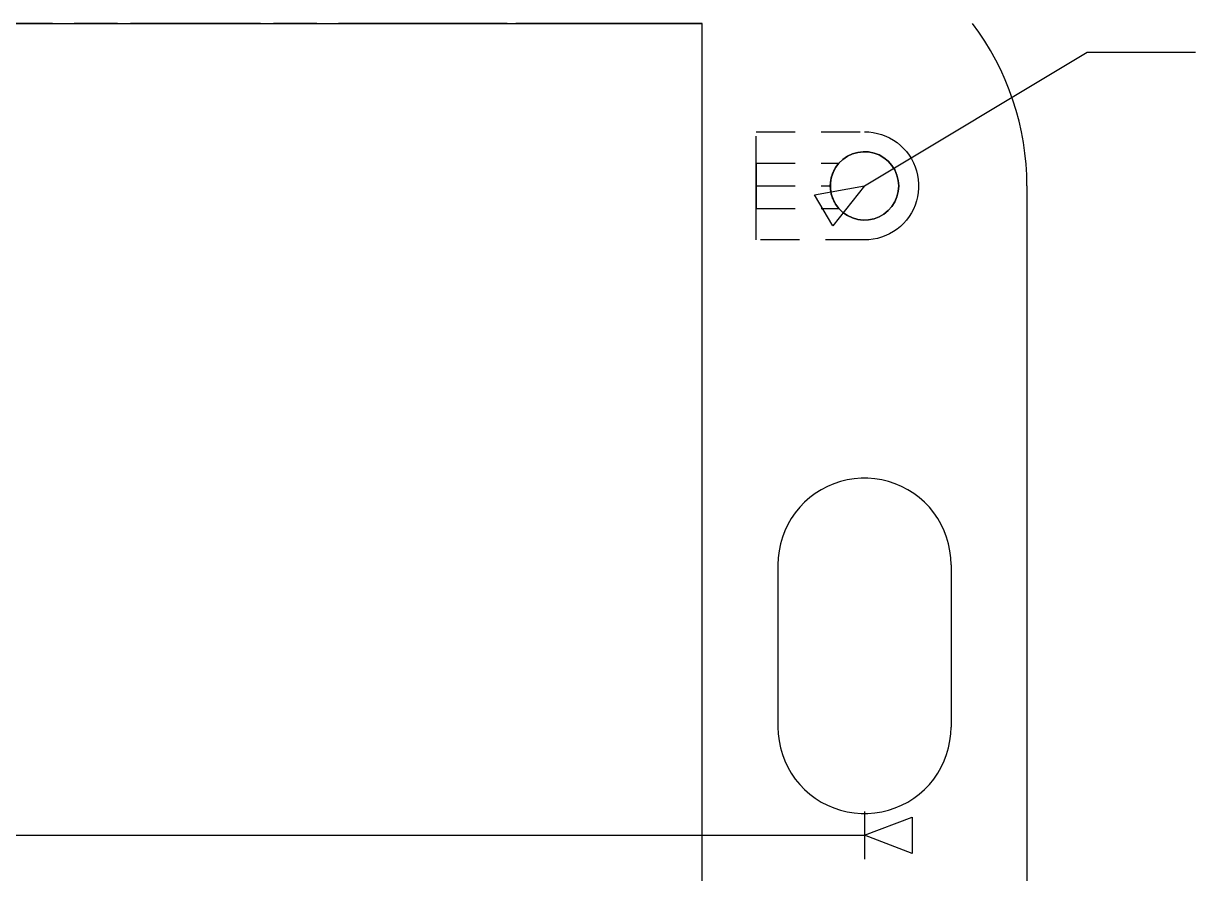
# Model space of a CAD drawing. Extents: x 8 to 586, y 8 to 412.
# Drawn here: x 168.7 to 222.8, y 337.7 to 377 of the extents above; entities that cross this region are included whole.
import ezdxf

# ---------------------------------------------------------------- set-up
doc = ezdxf.new("R2010")
doc.units = 0
doc.linetypes.add('CENTER', pattern=[10.2, 6, -1.6, 1, -1.6])
doc.linetypes.add('DASHED', pattern=[3, 1.8, -1.2])
for name, color, linetype in [('DIMS', 1, 'CONTINUOUS'), ('HIDDEN', 8, 'DASHED'), ('SEAM', 3, 'CENTER'), ('VISIBLE', 7, 'CONTINUOUS')]:
    doc.layers.add(name, color=color, linetype=linetype)

msp = doc.modelspace()

# ---------------------------------------------------------------- linework, layer by layer
at = {"layer": 'DIMS'}
for p, q in [((207.5, 369.5), (217.7899, 375.6739)), ((217.7899, 375.6739), (222.7899, 375.6739)), ((205.1834, 369.085), (207.5, 369.5)), ((207.5, 369.5), (206.0436, 367.6512)), ((206.0436, 367.6512), (205.1834, 369.085)), ((207.5, 340.6), (207.5, 338.4)), ((207.5, 339.5), (209.7, 340.336)), ((209.7, 340.336), (209.7, 338.664)), ((47.5, 339.5), (207.5, 339.5)), ((209.7, 338.664), (207.5, 339.5))]:
    msp.add_line(p, q, dxfattribs=at)
at = {"layer": 'HIDDEN'}
for p, q in [((200, 377), (55, 377)), ((200, 271), (200, 377)), ((212.7873, 376.6008), (212.493, 377.0093)), ((213.0649, 376.1808), (212.7873, 376.6008)), ((213.3253, 375.75), (213.0649, 376.1808)), ((213.5682, 375.309), (213.3253, 375.75)), ((213.7931, 374.8587), (213.5682, 375.309)), ((213.9997, 374.3996), (213.7931, 374.8587)), ((214.1877, 373.9326), (213.9997, 374.3996)), ((214.3567, 373.4583), (214.1877, 373.9326)), ((214.5065, 372.9777), (214.3567, 373.4583)), ((214.6368, 372.4914), (214.5065, 372.9777)), ((214.7474, 372.0003), (214.6368, 372.4914)), ((202.5, 372), (207.5, 372)), ((202.5, 367), (202.5, 372)), ((202.5, 372), (207.5, 372)), ((202.5, 367), (202.5, 372)), ((207.5, 372), (207.7012, 371.9919)), ((207.5, 372), (207.7012, 371.9919)), ((207.7012, 371.9919), (207.901, 371.9676)), ((207.7012, 371.9919), (207.901, 371.9676)), ((207.901, 371.9676), (208.0983, 371.9274)), ((207.901, 371.9676), (208.0983, 371.9274)), ((208.0983, 371.9274), (208.2917, 371.8713)), ((208.0983, 371.9274), (208.2917, 371.8713)), ((214.8381, 371.5051), (214.7474, 372.0003)), ((208.2917, 371.8713), (208.4799, 371.7999)), ((208.2917, 371.8713), (208.4799, 371.7999)), ((208.4799, 371.7999), (208.6618, 371.7136)), ((208.4799, 371.7999), (208.6618, 371.7136)), ((208.6618, 371.7136), (208.8362, 371.613)), ((208.6618, 371.7136), (208.8362, 371.613)), ((208.8362, 371.613), (209.0019, 371.4986)), ((208.8362, 371.613), (209.0019, 371.4986)), ((209.0019, 371.4986), (209.1578, 371.3713)), ((209.0019, 371.4986), (209.1578, 371.3713)), ((214.9089, 371.0067), (214.8381, 371.5051)), ((206.5007, 370.7239), (206.71, 370.8683)), ((206.71, 370.8683), (206.9397, 370.9773)), ((206.9397, 370.9773), (207.184, 371.0481)), ((207.184, 371.0481), (207.4364, 371.0787)), ((207.4364, 371.0787), (207.6904, 371.0685)), ((207.6904, 371.0685), (207.9396, 371.0176)), ((207.9396, 371.0176), (208.1773, 370.9275)), ((208.1773, 370.9275), (208.3975, 370.8003)), ((209.1578, 371.3713), (209.303, 371.2318)), ((209.1578, 371.3713), (209.303, 371.2318)), ((209.303, 371.2318), (209.4365, 371.0811)), ((209.303, 371.2318), (209.4365, 371.0811)), ((209.4365, 371.0811), (209.5575, 370.9202)), ((209.4365, 371.0811), (209.5575, 370.9202)), ((209.5575, 370.9202), (209.6651, 370.75)), ((209.5575, 370.9202), (209.6651, 370.75)), ((214.9595, 370.5058), (214.9089, 371.0067)), ((202.5, 370.5231), (202.5, 370.55)), ((202.5, 370.55), (202.5, 370.4962)), ((202.5, 370.55), (206.3194, 370.55)), ((202.5, 370.4962), (202.5, 370.5231)), ((202.5, 370.4692), (202.5, 370.4962)), ((202.5, 370.4962), (202.5, 370.4423)), ((202.5, 370.4423), (202.5, 370.4692)), ((202.5, 370.4154), (202.5, 370.4423)), ((202.5, 370.4423), (202.5, 370.3885)), ((202.5, 370.3885), (202.5, 370.4154)), ((202.5, 370.3615), (202.5, 370.3885)), ((202.5, 370.3885), (202.5, 370.3346)), ((202.5, 370.3346), (202.5, 370.3615)), ((202.5, 370.3077), (202.5, 370.3346)), ((202.5, 370.3346), (202.5, 370.2808)), ((202.5, 370.2808), (202.5, 370.3077)), ((206.0464, 370.1193), (206.1646, 370.3445)), ((206.1646, 370.3445), (206.3174, 370.5477)), ((206.3174, 370.5477), (206.5007, 370.7239)), ((208.3975, 370.8003), (208.5945, 370.6395)), ((208.5945, 370.6395), (208.7631, 370.4492)), ((208.7631, 370.4492), (208.899, 370.2343)), ((209.6651, 370.75), (209.7586, 370.5717)), ((209.6651, 370.75), (209.7586, 370.5717)), ((209.7586, 370.5717), (209.8375, 370.3865)), ((209.7586, 370.5717), (209.8375, 370.3865)), ((209.8375, 370.3865), (209.9013, 370.1955)), ((209.8375, 370.3865), (209.9013, 370.1955)), ((214.9899, 370.0033), (214.9595, 370.5058)), ((202.5, 370.2538), (202.5, 370.2808)), ((202.5, 370.2808), (202.5, 370.2269)), ((202.5, 370.2269), (202.5, 370.2538)), ((202.5, 370.2), (202.5, 370.2269)), ((202.5, 370.2269), (202.5, 370.1731)), ((202.5, 370.1731), (202.5, 370.2)), ((202.5, 370.1462), (202.5, 370.1731)), ((202.5, 370.1731), (202.5, 370.1192)), ((202.5, 370.1192), (202.5, 370.1462)), ((202.5, 370.0923), (202.5, 370.1192)), ((202.5, 370.1192), (202.5, 370.0654)), ((202.5, 370.0654), (202.5, 370.0923)), ((202.5, 370.0385), (202.5, 370.0654)), ((202.5, 370.0654), (202.5, 370.0115)), ((202.5, 370.0115), (202.5, 370.0385)), ((202.5, 369.9846), (202.5, 370.0115)), ((202.5, 370.0115), (202.5, 369.9577)), ((202.5, 369.9577), (202.5, 369.9846)), ((202.5, 369.9308), (202.5, 369.9577)), ((202.5, 369.9577), (202.5, 369.9038)), ((202.5, 369.9038), (202.5, 369.9308)), ((202.5, 369.8769), (202.5, 369.9038)), ((202.5, 369.9038), (202.5, 369.85)), ((202.5, 369.85), (202.5, 369.8769)), ((202.5, 369.8231), (202.5, 369.85)), ((202.5, 369.85), (202.5, 369.7962)), ((202.5, 369.7962), (202.5, 369.8231)), ((202.5, 369.7692), (202.5, 369.7962)), ((202.5, 369.7962), (202.5, 369.7423)), ((202.5, 369.7423), (202.5, 369.7692)), ((205.9251, 369.6271), (205.9659, 369.8781)), ((205.9402, 369.7519), (205.9396, 369.7482)), ((205.9408, 369.7556), (205.9402, 369.7519)), ((205.9414, 369.7593), (205.9408, 369.7556)), ((205.942, 369.763), (205.9414, 369.7593)), ((205.9427, 369.7667), (205.942, 369.763)), ((205.9433, 369.7704), (205.9427, 369.7667)), ((205.944, 369.7741), (205.9433, 369.7704)), ((205.9446, 369.7778), (205.944, 369.7741)), ((205.9453, 369.7815), (205.9446, 369.7778)), ((205.9459, 369.7852), (205.9453, 369.7815)), ((205.9466, 369.7889), (205.9459, 369.7852)), ((205.9473, 369.7925), (205.9466, 369.7889)), ((205.948, 369.7962), (205.9473, 369.7925)), ((205.9487, 369.7999), (205.948, 369.7962)), ((205.9494, 369.8036), (205.9487, 369.7999)), ((205.9502, 369.8073), (205.9494, 369.8036)), ((205.9509, 369.811), (205.9502, 369.8073)), ((205.9516, 369.8146), (205.9509, 369.811)), ((205.9524, 369.8183), (205.9516, 369.8146)), ((205.9532, 369.822), (205.9524, 369.8183)), ((205.9539, 369.8257), (205.9532, 369.822)), ((205.9547, 369.8293), (205.9539, 369.8257)), ((205.9555, 369.833), (205.9547, 369.8293)), ((205.9563, 369.8367), (205.9555, 369.833)), ((205.9571, 369.8403), (205.9563, 369.8367)), ((205.9579, 369.844), (205.9571, 369.8403)), ((205.9587, 369.8477), (205.9579, 369.844)), ((205.9596, 369.8513), (205.9587, 369.8477)), ((205.9604, 369.855), (205.9596, 369.8513)), ((205.9612, 369.8587), (205.9604, 369.855)), ((205.9621, 369.8623), (205.9612, 369.8587)), ((205.963, 369.866), (205.9621, 369.8623)), ((205.9638, 369.8696), (205.963, 369.866)), ((205.9647, 369.8733), (205.9638, 369.8696)), ((205.9656, 369.8769), (205.9647, 369.8733)), ((205.9665, 369.8805), (205.9656, 369.8769)), ((205.9659, 369.8781), (206.0464, 370.1193)), ((205.9674, 369.8842), (205.9665, 369.8805)), ((205.9683, 369.8878), (205.9674, 369.8842)), ((205.9693, 369.8915), (205.9683, 369.8878)), ((208.899, 370.2343), (208.9987, 370.0003)), ((208.9987, 370.0003), (209.0595, 369.7534)), ((209.0595, 369.7534), (209.08, 369.5)), ((209.9013, 370.1955), (209.9495, 370.0001)), ((209.9013, 370.1955), (209.9495, 370.0001)), ((209.9495, 370.0001), (209.9818, 369.8013)), ((209.9495, 370.0001), (209.9818, 369.8013)), ((209.9818, 369.8013), (209.998, 369.6007)), ((209.9818, 369.8013), (209.998, 369.6007)), ((215, 369.5), (214.9899, 370.0033)), ((202.5, 369.7154), (202.5, 369.7423)), ((202.5, 369.7423), (202.5, 369.6885)), ((202.5, 369.6885), (202.5, 369.7154)), ((202.5, 369.6615), (202.5, 369.6885)), ((202.5, 369.6885), (202.5, 369.6346)), ((202.5, 369.6346), (202.5, 369.6615)), ((202.5, 369.6077), (202.5, 369.6346)), ((202.5, 369.6346), (202.5, 369.5808)), ((202.5, 369.5808), (202.5, 369.6077)), ((202.5, 369.5538), (202.5, 369.5808)), ((202.5, 369.5808), (202.5, 369.5269)), ((202.5, 369.5269), (202.5, 369.5538)), ((202.5, 369.5), (202.5, 369.5269)), ((202.5, 369.5269), (202.5, 369.4731)), ((202.5, 369.4731), (202.5, 369.5)), ((202.5, 369.5), (205.92, 369.5)), ((202.5, 369.4731), (202.5, 369.4192)), ((202.5, 369.4462), (202.5, 369.4731)), ((202.5, 369.4192), (202.5, 369.4462)), ((202.5, 369.4192), (202.5, 369.3654)), ((202.5, 369.3923), (202.5, 369.4192)), ((202.5, 369.3654), (202.5, 369.3923)), ((202.5, 369.3654), (202.5, 369.3115)), ((202.5, 369.3385), (202.5, 369.3654)), ((202.5, 369.3115), (202.5, 369.3385)), ((202.5, 369.3115), (202.5, 369.2577)), ((202.5, 369.2846), (202.5, 369.3115)), ((202.5, 369.2577), (202.5, 369.2846)), ((202.5, 369.2577), (202.5, 369.2038)), ((202.5, 369.2308), (202.5, 369.2577)), ((202.5, 369.2038), (202.5, 369.2308)), ((205.9251, 369.3729), (205.9251, 369.6271)), ((205.9659, 369.1219), (205.9251, 369.3729)), ((209.0595, 369.2466), (208.9987, 368.9997)), ((209.08, 369.5), (209.0595, 369.2466)), ((209.998, 369.3993), (209.9818, 369.1987)), ((209.998, 369.3993), (209.9818, 369.1987)), ((209.998, 369.6007), (209.998, 369.3993)), ((209.998, 369.6007), (209.998, 369.3993)), ((215, 369.5), (215, 269.5)), ((202.5, 369.2038), (202.5, 369.15)), ((202.5, 369.1769), (202.5, 369.2038)), ((202.5, 369.15), (202.5, 369.1769)), ((202.5, 369.15), (202.5, 369.0962)), ((202.5, 369.1231), (202.5, 369.15)), ((202.5, 369.0962), (202.5, 369.1231)), ((202.5, 369.0962), (202.5, 369.0423)), ((202.5, 369.0692), (202.5, 369.0962)), ((202.5, 369.0423), (202.5, 369.0692)), ((202.5, 369.0423), (202.5, 368.9885)), ((202.5, 369.0154), (202.5, 369.0423)), ((202.5, 368.9885), (202.5, 369.0154)), ((202.5, 368.9885), (202.5, 368.9346)), ((202.5, 368.9615), (202.5, 368.9885)), ((202.5, 368.9346), (202.5, 368.9615)), ((202.5, 368.9346), (202.5, 368.8808)), ((202.5, 368.9077), (202.5, 368.9346)), ((202.5, 368.8808), (202.5, 368.9077)), ((202.5, 368.8808), (202.5, 368.8269)), ((202.5, 368.8538), (202.5, 368.8808)), ((202.5, 368.8269), (202.5, 368.8538)), ((202.5, 368.8269), (202.5, 368.7731)), ((202.5, 368.8), (202.5, 368.8269)), ((202.5, 368.7731), (202.5, 368.8)), ((202.5, 368.7731), (202.5, 368.7192)), ((202.5, 368.7462), (202.5, 368.7731)), ((202.5, 368.7192), (202.5, 368.7462)), ((202.5, 368.7192), (202.5, 368.6654)), ((202.5, 368.6923), (202.5, 368.7192)), ((202.5, 368.6654), (202.5, 368.6923)), ((206.0464, 368.8807), (205.9659, 369.1219)), ((206.0059, 368.9861), (206.006, 368.986)), ((206.006, 368.986), (206.006, 368.9859)), ((206.006, 368.9859), (206.006, 368.9857)), ((206.006, 368.9857), (206.0061, 368.9856)), ((206.0061, 368.9856), (206.0061, 368.9855)), ((206.0061, 368.9855), (206.0061, 368.9854)), ((206.0061, 368.9854), (206.0062, 368.9853)), ((206.0062, 368.9853), (206.0062, 368.9852)), ((206.0062, 368.9852), (206.0062, 368.9851)), ((206.0062, 368.9851), (206.0063, 368.985)), ((206.0063, 368.985), (206.0063, 368.9849)), ((206.0063, 368.9849), (206.0064, 368.9848)), ((206.0064, 368.9848), (206.0064, 368.9847)), ((206.0064, 368.9847), (206.0064, 368.9846)), ((206.0064, 368.9846), (206.0065, 368.9845)), ((206.0065, 368.9845), (206.0065, 368.9844)), ((206.0065, 368.9844), (206.0065, 368.9843)), ((206.0065, 368.9843), (206.0066, 368.9842)), ((206.0066, 368.9842), (206.0066, 368.9841)), ((206.0066, 368.9841), (206.0066, 368.984)), ((206.0066, 368.984), (206.0067, 368.9839)), ((206.0067, 368.9839), (206.0067, 368.9838)), ((206.0067, 368.9838), (206.0068, 368.9837)), ((206.0068, 368.9837), (206.0068, 368.9836)), ((206.0068, 368.9836), (206.0068, 368.9834)), ((206.0068, 368.9834), (206.0069, 368.9833)), ((206.0069, 368.9833), (206.0069, 368.9832)), ((206.0069, 368.9832), (206.0069, 368.9831)), ((206.0069, 368.9831), (206.007, 368.983)), ((206.007, 368.983), (206.007, 368.9829)), ((206.007, 368.9829), (206.007, 368.9828)), ((206.007, 368.9828), (206.0071, 368.9827)), ((206.0071, 368.9827), (206.0071, 368.9826)), ((206.0071, 368.9826), (206.0072, 368.9825)), ((206.0072, 368.9825), (206.0072, 368.9824)), ((206.0072, 368.9824), (206.0072, 368.9823)), ((206.0072, 368.9823), (206.0073, 368.9822)), ((206.0073, 368.9822), (206.0073, 368.9821)), ((206.0073, 368.9821), (206.0073, 368.982)), ((206.1646, 368.6555), (206.0464, 368.8807)), ((208.899, 368.7657), (208.7631, 368.5508)), ((208.9987, 368.9997), (208.899, 368.7657)), ((209.9013, 368.8045), (209.8375, 368.6135)), ((209.9013, 368.8045), (209.8375, 368.6135)), ((209.9495, 368.9999), (209.9013, 368.8045)), ((209.9495, 368.9999), (209.9013, 368.8045)), ((209.9818, 369.1987), (209.9495, 368.9999)), ((209.9818, 369.1987), (209.9495, 368.9999)), ((202.5, 368.6654), (202.5, 368.6115)), ((202.5, 368.6385), (202.5, 368.6654)), ((202.5, 368.6115), (202.5, 368.6385)), ((202.5, 368.6115), (202.5, 368.5577)), ((202.5, 368.5846), (202.5, 368.6115)), ((202.5, 368.5577), (202.5, 368.5846)), ((202.5, 368.5577), (202.5, 368.5038)), ((202.5, 368.5308), (202.5, 368.5577)), ((202.5, 368.5038), (202.5, 368.5308)), ((202.5, 368.5038), (202.5, 368.45)), ((202.5, 368.4769), (202.5, 368.5038)), ((202.5, 368.45), (202.5, 368.4769)), ((202.5, 368.45), (206.3194, 368.45)), ((206.1632, 368.6578), (206.1667, 368.6522)), ((206.3174, 368.4523), (206.1646, 368.6555)), ((206.1667, 368.6522), (206.1703, 368.6466)), ((206.1703, 368.6466), (206.1739, 368.6409)), ((206.1739, 368.6409), (206.1776, 368.6354)), ((206.1776, 368.6354), (206.1812, 368.6298)), ((206.1812, 368.6298), (206.1849, 368.6242)), ((206.1849, 368.6242), (206.1886, 368.6187)), ((206.1886, 368.6187), (206.1924, 368.6131)), ((206.1924, 368.6131), (206.1961, 368.6076)), ((206.1961, 368.6076), (206.1999, 368.6021)), ((206.1999, 368.6021), (206.2037, 368.5966)), ((206.2037, 368.5966), (206.2076, 368.5912)), ((206.2076, 368.5912), (206.2114, 368.5857)), ((206.2114, 368.5857), (206.2153, 368.5803)), ((206.2153, 368.5803), (206.2192, 368.5749)), ((206.2192, 368.5749), (206.2231, 368.5695)), ((206.2231, 368.5695), (206.227, 368.5641)), ((206.227, 368.5641), (206.231, 368.5587)), ((206.231, 368.5587), (206.235, 368.5534)), ((206.235, 368.5534), (206.239, 368.548)), ((206.239, 368.548), (206.243, 368.5427)), ((206.243, 368.5427), (206.2471, 368.5374)), ((206.2471, 368.5374), (206.2512, 368.5321)), ((206.2512, 368.5321), (206.2553, 368.5269)), ((206.2553, 368.5269), (206.2594, 368.5216)), ((206.2594, 368.5216), (206.2635, 368.5164)), ((206.2635, 368.5164), (206.2677, 368.5112)), ((206.2677, 368.5112), (206.2719, 368.506)), ((206.2719, 368.506), (206.2761, 368.5008)), ((206.2761, 368.5008), (206.2803, 368.4956)), ((206.2803, 368.4956), (206.2846, 368.4905)), ((206.2846, 368.4905), (206.2888, 368.4854)), ((206.2888, 368.4854), (206.2931, 368.4803)), ((206.2931, 368.4803), (206.2975, 368.4752)), ((206.2975, 368.4752), (206.3018, 368.4701)), ((206.3018, 368.4701), (206.3062, 368.465)), ((206.3062, 368.465), (206.3105, 368.46)), ((206.3105, 368.46), (206.3149, 368.455)), ((206.3149, 368.455), (206.3194, 368.45)), ((206.5007, 368.2761), (206.3174, 368.4523)), ((206.71, 368.1317), (206.5007, 368.2761)), ((206.9397, 368.0227), (206.71, 368.1317)), ((208.3975, 368.1997), (208.1773, 368.0725)), ((208.5945, 368.3605), (208.3975, 368.1997)), ((208.7631, 368.5508), (208.5945, 368.3605)), ((209.6651, 368.25), (209.5575, 368.0798)), ((209.6651, 368.25), (209.5575, 368.0798)), ((209.7586, 368.4283), (209.6651, 368.25)), ((209.7586, 368.4283), (209.6651, 368.25)), ((209.8375, 368.6135), (209.7586, 368.4283)), ((209.8375, 368.6135), (209.7586, 368.4283)), ((207.184, 367.9519), (206.9397, 368.0227)), ((207.4364, 367.9213), (207.184, 367.9519)), ((207.6904, 367.9315), (207.4364, 367.9213)), ((207.9396, 367.9824), (207.6904, 367.9315)), ((208.1773, 368.0725), (207.9396, 367.9824)), ((209.1578, 367.6287), (209.0019, 367.5014)), ((209.1578, 367.6287), (209.0019, 367.5014)), ((209.303, 367.7682), (209.1578, 367.6287)), ((209.303, 367.7682), (209.1578, 367.6287)), ((209.4365, 367.9189), (209.303, 367.7682)), ((209.4365, 367.9189), (209.303, 367.7682)), ((209.5575, 368.0798), (209.4365, 367.9189)), ((209.5575, 368.0798), (209.4365, 367.9189)), ((208.0983, 367.0726), (207.901, 367.0324)), ((208.0983, 367.0726), (207.901, 367.0324)), ((208.2917, 367.1287), (208.0983, 367.0726)), ((208.2917, 367.1287), (208.0983, 367.0726)), ((208.4799, 367.2001), (208.2917, 367.1287)), ((208.4799, 367.2001), (208.2917, 367.1287)), ((208.6618, 367.2864), (208.4799, 367.2001)), ((208.6618, 367.2864), (208.4799, 367.2001)), ((208.8362, 367.387), (208.6618, 367.2864)), ((208.8362, 367.387), (208.6618, 367.2864)), ((209.0019, 367.5014), (208.8362, 367.387)), ((209.0019, 367.5014), (208.8362, 367.387)), ((207.5, 367), (202.5, 367)), ((207.5, 367), (202.5, 367)), ((207.7012, 367.0081), (207.5, 367)), ((207.7012, 367.0081), (207.5, 367)), ((207.901, 367.0324), (207.7012, 367.0081)), ((207.901, 367.0324), (207.7012, 367.0081)), ((206.0816, 355.7401), (205.7852, 355.6138)), ((206.3871, 355.8421), (206.0816, 355.7401)), ((206.6999, 355.9192), (206.3871, 355.8421)), ((207.0179, 355.9708), (206.6999, 355.9192)), ((207.3389, 355.9968), (207.0179, 355.9708)), ((207.6611, 355.9968), (207.3389, 355.9968)), ((207.9821, 355.9708), (207.6611, 355.9968)), ((208.3001, 355.9192), (207.9821, 355.9708)), ((208.6129, 355.8421), (208.3001, 355.9192)), ((208.9184, 355.7401), (208.6129, 355.8421)), ((209.2148, 355.6138), (208.9184, 355.7401)), ((205.2277, 355.2919), (204.9702, 355.0984)), ((205.5, 355.4641), (205.2277, 355.2919)), ((205.7852, 355.6138), (205.5, 355.4641)), ((209.5, 355.4641), (209.2148, 355.6138)), ((209.7723, 355.2919), (209.5, 355.4641)), ((210.0298, 355.0984), (209.7723, 355.2919)), ((204.506, 354.6525), (204.3022, 354.403)), ((204.7291, 354.8848), (204.506, 354.6525)), ((204.9702, 355.0984), (204.7291, 354.8848)), ((210.2709, 354.8848), (210.0298, 355.0984)), ((210.494, 354.6525), (210.2709, 354.8848)), ((210.6978, 354.403), (210.494, 354.6525)), ((204.1192, 354.1379), (203.9582, 353.8589)), ((204.3022, 354.403), (204.1192, 354.1379)), ((210.8808, 354.1379), (210.6978, 354.403)), ((211.0418, 353.8589), (210.8808, 354.1379)), ((203.8201, 353.5679), (203.7059, 353.2667)), ((203.9582, 353.8589), (203.8201, 353.5679)), ((211.1799, 353.5679), (211.0418, 353.8589)), ((211.2941, 353.2667), (211.1799, 353.5679)), ((203.7059, 353.2667), (203.6162, 352.9573)), ((211.3838, 352.9573), (211.2941, 353.2667)), ((203.5518, 352.6416), (203.513, 352.3219)), ((203.6162, 352.9573), (203.5518, 352.6416)), ((211.4482, 352.6416), (211.3838, 352.9573)), ((211.487, 352.3219), (211.4482, 352.6416)), ((203.513, 352.3219), (203.5, 352)), ((203.5, 352), (203.5, 344.5)), ((211.5, 352), (211.487, 352.3219)), ((211.5, 352), (211.5, 344.5)), ((203.5, 344.5), (203.513, 344.1781)), ((211.487, 344.1781), (211.5, 344.5)), ((203.513, 344.1781), (203.5518, 343.8584)), ((203.5518, 343.8584), (203.6162, 343.5427)), ((211.3838, 343.5427), (211.4482, 343.8584)), ((211.4482, 343.8584), (211.487, 344.1781)), ((203.6162, 343.5427), (203.7059, 343.2333)), ((203.7059, 343.2333), (203.8201, 342.9321)), ((211.1799, 342.9321), (211.2941, 343.2333)), ((211.2941, 343.2333), (211.3838, 343.5427)), ((203.8201, 342.9321), (203.9582, 342.6411)), ((211.0418, 342.6411), (211.1799, 342.9321)), ((203.9582, 342.6411), (204.1192, 342.3621)), ((204.1192, 342.3621), (204.3022, 342.097)), ((210.6978, 342.097), (210.8808, 342.3621)), ((210.8808, 342.3621), (211.0418, 342.6411)), ((204.3022, 342.097), (204.506, 341.8475)), ((204.506, 341.8475), (204.7291, 341.6152)), ((204.7291, 341.6152), (204.9702, 341.4016)), ((210.0298, 341.4016), (210.2709, 341.6152)), ((210.2709, 341.6152), (210.494, 341.8475)), ((210.494, 341.8475), (210.6978, 342.097)), ((204.9702, 341.4016), (205.2277, 341.2081)), ((205.2277, 341.2081), (205.5, 341.0359)), ((209.5, 341.0359), (209.7723, 341.2081)), ((209.7723, 341.2081), (210.0298, 341.4016)), ((205.5, 341.0359), (205.7852, 340.8862)), ((205.7852, 340.8862), (206.0816, 340.7599)), ((206.0816, 340.7599), (206.3871, 340.6579)), ((206.3871, 340.6579), (206.6999, 340.5808)), ((206.6999, 340.5808), (207.0179, 340.5292)), ((207.0179, 340.5292), (207.3389, 340.5032)), ((207.6611, 340.5032), (207.9821, 340.5292)), ((207.9821, 340.5292), (208.3001, 340.5808)), ((208.3001, 340.5808), (208.6129, 340.6579)), ((208.6129, 340.6579), (208.9184, 340.7599)), ((208.9184, 340.7599), (209.2148, 340.8862)), ((209.2148, 340.8862), (209.5, 341.0359)), ((207.3389, 340.5032), (207.6611, 340.5032))]:
    msp.add_line(p, q, dxfattribs=at)
at = {"layer": 'SEAM'}
for p, q in [((200, 377), (127.5, 377)), ((200, 319.5), (200, 377)), ((212.7873, 376.6008), (212.493, 377.0093)), ((213.0649, 376.1808), (212.7873, 376.6008)), ((213.3253, 375.75), (213.0649, 376.1808)), ((213.5682, 375.309), (213.3253, 375.75)), ((213.7931, 374.8587), (213.5682, 375.309)), ((213.9997, 374.3996), (213.7931, 374.8587)), ((214.1877, 373.9326), (213.9997, 374.3996)), ((214.3567, 373.4583), (214.1877, 373.9326)), ((214.5065, 372.9777), (214.3567, 373.4583)), ((214.6368, 372.4914), (214.5065, 372.9777)), ((214.7474, 372.0003), (214.6368, 372.4914)), ((214.8381, 371.5051), (214.7474, 372.0003)), ((214.9089, 371.0067), (214.8381, 371.5051)), ((206.71, 370.8683), (206.5007, 370.7239)), ((206.9397, 370.9773), (206.71, 370.8683)), ((207.184, 371.0481), (206.9397, 370.9773)), ((207.4364, 371.0787), (207.184, 371.0481)), ((207.6904, 371.0685), (207.4364, 371.0787)), ((207.9396, 371.0176), (207.6904, 371.0685)), ((208.1773, 370.9275), (207.9396, 371.0176)), ((208.3975, 370.8003), (208.1773, 370.9275)), ((214.9595, 370.5058), (214.9089, 371.0067)), ((206.1646, 370.3445), (206.0464, 370.1193)), ((206.1379, 370.3007), (206.1282, 370.2839)), ((206.1303, 370.2876), (206.1452, 370.313)), ((206.1478, 370.3172), (206.1379, 370.3007)), ((206.1452, 370.313), (206.1606, 370.3381)), ((206.1579, 370.3337), (206.1478, 370.3172)), ((206.1681, 370.35), (206.1579, 370.3337)), ((206.1606, 370.3381), (206.1765, 370.363)), ((206.3174, 370.5477), (206.1646, 370.3445)), ((206.1786, 370.3662), (206.1681, 370.35)), ((206.1765, 370.363), (206.1928, 370.3875)), ((206.1893, 370.3823), (206.1786, 370.3662)), ((206.2002, 370.3983), (206.1893, 370.3823)), ((206.1928, 370.3875), (206.2096, 370.4117)), ((206.2113, 370.4141), (206.2002, 370.3983)), ((206.2096, 370.4117), (206.2268, 370.4356)), ((206.2225, 370.4298), (206.2113, 370.4141)), ((206.234, 370.4453), (206.2225, 370.4298)), ((206.2268, 370.4356), (206.2444, 370.4591)), ((206.2456, 370.4607), (206.234, 370.4453)), ((206.2444, 370.4591), (206.2625, 370.4824)), ((206.2575, 370.476), (206.2456, 370.4607)), ((206.2695, 370.4911), (206.2575, 370.476)), ((206.2625, 370.4824), (206.2811, 370.5053)), ((206.2817, 370.506), (206.2695, 370.4911)), ((206.2811, 370.5053), (206.3, 370.5278)), ((206.2941, 370.5208), (206.2817, 370.506)), ((206.3066, 370.5355), (206.2941, 370.5208)), ((206.3, 370.5278), (206.3194, 370.55)), ((206.3194, 370.55), (206.3066, 370.5355)), ((206.5007, 370.7239), (206.3174, 370.5477)), ((208.5945, 370.6395), (208.3975, 370.8003)), ((208.7631, 370.4492), (208.5945, 370.6395)), ((208.899, 370.2343), (208.7631, 370.4492)), ((214.9899, 370.0033), (214.9595, 370.5058)), ((205.9659, 369.8781), (205.9251, 369.6271)), ((205.9375, 369.7347), (205.9422, 369.7638)), ((205.9422, 369.7638), (205.9474, 369.7928)), ((205.9474, 369.7928), (205.9531, 369.8217)), ((205.9531, 369.8217), (205.9594, 369.8504)), ((205.9594, 369.8504), (205.9662, 369.8791)), ((206.0464, 370.1193), (205.9659, 369.8781)), ((205.9662, 369.8791), (205.9735, 369.9076)), ((205.9742, 369.9101), (205.9693, 369.8915)), ((205.9735, 369.9076), (205.9813, 369.936)), ((205.9793, 369.9288), (205.9742, 369.9101)), ((205.9846, 369.9473), (205.9793, 369.9288)), ((205.9813, 369.936), (205.9897, 369.9642)), ((205.9902, 369.9658), (205.9846, 369.9473)), ((205.9897, 369.9642), (205.9987, 369.9923)), ((205.996, 369.9842), (205.9902, 369.9658)), ((206.002, 370.0025), (205.996, 369.9842)), ((205.9987, 369.9923), (206.0081, 370.0202)), ((206.0083, 370.0208), (206.002, 370.0025)), ((206.0081, 370.0202), (206.018, 370.0479)), ((206.0148, 370.039), (206.0083, 370.0208)), ((206.0215, 370.0571), (206.0148, 370.039)), ((206.018, 370.0479), (206.0285, 370.0754)), ((206.0284, 370.0751), (206.0215, 370.0571)), ((206.0355, 370.0931), (206.0284, 370.0751)), ((206.0285, 370.0754), (206.0395, 370.1028)), ((206.0429, 370.1109), (206.0355, 370.0931)), ((206.0395, 370.1028), (206.051, 370.1299)), ((206.0505, 370.1287), (206.0429, 370.1109)), ((206.0582, 370.1463), (206.0505, 370.1287)), ((206.051, 370.1299), (206.063, 370.1568)), ((206.0662, 370.1639), (206.0582, 370.1463)), ((206.063, 370.1568), (206.0755, 370.1834)), ((206.0745, 370.1814), (206.0662, 370.1639)), ((206.0829, 370.1987), (206.0745, 370.1814)), ((206.0755, 370.1834), (206.0884, 370.2099)), ((206.0915, 370.216), (206.0829, 370.1987)), ((206.0884, 370.2099), (206.1019, 370.2361)), ((206.1004, 370.2331), (206.0915, 370.216)), ((206.1095, 370.2502), (206.1004, 370.2331)), ((206.1019, 370.2361), (206.1159, 370.262)), ((206.1187, 370.2671), (206.1095, 370.2502)), ((206.1159, 370.262), (206.1303, 370.2876)), ((206.1282, 370.2839), (206.1187, 370.2671)), ((208.9987, 370.0003), (208.899, 370.2343)), ((209.0595, 369.7534), (208.9987, 370.0003)), ((209.08, 369.5), (209.0595, 369.7534)), ((215, 369.5), (214.9899, 370.0033)), ((205.9203, 369.5313), (205.92, 369.5115)), ((205.92, 369.5), (205.9203, 369.5294)), ((205.92, 369.5115), (205.92, 369.4916)), ((205.9203, 369.4706), (205.92, 369.5)), ((205.92, 369.4916), (205.9203, 369.4718)), ((205.9203, 369.5294), (205.9211, 369.5589)), ((205.9208, 369.5511), (205.9203, 369.5313)), ((205.9203, 369.4718), (205.9207, 369.452)), ((205.9211, 369.4411), (205.9203, 369.4706)), ((205.9207, 369.452), (205.9215, 369.4322)), ((205.9216, 369.5709), (205.9208, 369.5511)), ((205.9211, 369.5589), (205.9225, 369.5883)), ((205.9225, 369.4117), (205.9211, 369.4411)), ((205.9215, 369.4322), (205.9224, 369.4124)), ((205.9226, 369.5907), (205.9216, 369.5709)), ((205.9224, 369.4124), (205.9236, 369.3927)), ((205.9225, 369.5883), (205.9244, 369.6177)), ((205.9244, 369.3823), (205.9225, 369.4117)), ((205.9239, 369.6104), (205.9226, 369.5907)), ((205.9236, 369.3927), (205.9251, 369.3729)), ((205.9254, 369.6302), (205.9239, 369.6104)), ((205.9244, 369.6177), (205.9269, 369.647)), ((205.9269, 369.353), (205.9244, 369.3823)), ((205.9251, 369.6271), (205.9251, 369.3729)), ((205.9251, 369.3729), (205.9659, 369.1219)), ((205.9251, 369.3729), (205.9268, 369.3532)), ((205.9271, 369.6499), (205.9254, 369.6302)), ((205.9268, 369.3532), (205.9288, 369.3335)), ((205.9269, 369.647), (205.9299, 369.6763)), ((205.9299, 369.3237), (205.9269, 369.353)), ((205.9291, 369.6696), (205.9271, 369.6499)), ((205.9288, 369.3335), (205.931, 369.3138)), ((205.9314, 369.6893), (205.9291, 369.6696)), ((205.9299, 369.6763), (205.9334, 369.7056)), ((205.9334, 369.2944), (205.9299, 369.3237)), ((205.931, 369.3138), (205.9335, 369.2941)), ((205.9339, 369.709), (205.9314, 369.6893)), ((205.9334, 369.7056), (205.9375, 369.7347)), ((205.9375, 369.2653), (205.9334, 369.2944)), ((205.9335, 369.2941), (205.9362, 369.2745)), ((205.9366, 369.7286), (205.9339, 369.709)), ((205.9362, 369.2745), (205.9391, 369.2549)), ((205.9396, 369.7482), (205.9366, 369.7286)), ((205.9422, 369.2362), (205.9375, 369.2653)), ((205.9391, 369.2549), (205.9423, 369.2353)), ((205.9474, 369.2072), (205.9422, 369.2362)), ((205.9423, 369.2353), (205.9458, 369.2158)), ((205.9458, 369.2158), (205.9494, 369.1964)), ((205.9531, 369.1783), (205.9474, 369.2072)), ((208.9987, 368.9997), (209.0595, 369.2466)), ((209.0595, 369.2466), (209.08, 369.5)), ((215, 369.5), (215, 319.5)), ((205.9494, 369.1964), (205.9534, 369.1769)), ((205.9594, 369.1496), (205.9531, 369.1783)), ((205.9534, 369.1769), (205.9576, 369.1576)), ((205.9576, 369.1576), (205.962, 369.1383)), ((205.9662, 369.1209), (205.9594, 369.1496)), ((205.962, 369.1383), (205.9666, 369.119)), ((205.9659, 369.1219), (206.0464, 368.8807)), ((205.9735, 369.0924), (205.9662, 369.1209)), ((205.9666, 369.119), (205.9715, 369.0998)), ((205.9715, 369.0998), (205.9767, 369.0807)), ((205.9813, 369.064), (205.9735, 369.0924)), ((205.9767, 369.0807), (205.982, 369.0616)), ((205.9897, 369.0358), (205.9813, 369.064)), ((205.982, 369.0616), (205.9877, 369.0426)), ((205.9877, 369.0426), (205.9935, 369.0237)), ((205.9987, 369.0077), (205.9897, 369.0358)), ((205.9935, 369.0237), (205.9996, 369.0048)), ((206.0081, 368.9798), (205.9987, 369.0077)), ((205.9996, 369.0048), (206.0059, 368.9861)), ((206.0073, 368.982), (206.0104, 368.9733)), ((206.018, 368.9521), (206.0081, 368.9798)), ((206.0104, 368.9733), (206.0135, 368.9646)), ((206.0135, 368.9646), (206.0167, 368.9559)), ((206.0167, 368.9559), (206.0199, 368.9472)), ((206.0285, 368.9246), (206.018, 368.9521)), ((206.0199, 368.9472), (206.0231, 368.9386)), ((206.0231, 368.9386), (206.0264, 368.9299)), ((206.0264, 368.9299), (206.0298, 368.9213)), ((206.0395, 368.8972), (206.0285, 368.9246)), ((206.0298, 368.9213), (206.0332, 368.9127)), ((206.0332, 368.9127), (206.0367, 368.9042)), ((206.0367, 368.9042), (206.0402, 368.8956)), ((206.051, 368.8701), (206.0395, 368.8972)), ((206.0402, 368.8956), (206.0437, 368.8871)), ((206.0437, 368.8871), (206.0473, 368.8786)), ((206.0464, 368.8807), (206.1646, 368.6555)), ((206.0473, 368.8786), (206.051, 368.8701)), ((206.051, 368.8701), (206.0547, 368.8616)), ((206.063, 368.8432), (206.051, 368.8701)), ((206.0547, 368.8616), (206.0585, 368.8532)), ((206.0585, 368.8532), (206.0623, 368.8447)), ((206.0623, 368.8447), (206.0661, 368.8363)), ((206.0755, 368.8166), (206.063, 368.8432)), ((206.0661, 368.8363), (206.07, 368.828)), ((206.07, 368.828), (206.074, 368.8196)), ((206.074, 368.8196), (206.078, 368.8113)), ((206.0884, 368.7901), (206.0755, 368.8166)), ((206.078, 368.8113), (206.0821, 368.803)), ((206.0821, 368.803), (206.0862, 368.7947)), ((206.0862, 368.7947), (206.0903, 368.7864)), ((206.1019, 368.7639), (206.0884, 368.7901)), ((206.0903, 368.7864), (206.0945, 368.7782)), ((206.0945, 368.7782), (206.0988, 368.77)), ((206.0988, 368.77), (206.103, 368.7618)), ((206.1159, 368.738), (206.1019, 368.7639)), ((206.103, 368.7618), (206.1074, 368.7537)), ((206.1074, 368.7537), (206.1118, 368.7455)), ((206.1118, 368.7455), (206.1162, 368.7374)), ((206.1303, 368.7124), (206.1159, 368.738)), ((206.1162, 368.7374), (206.1207, 368.7293)), ((206.1207, 368.7293), (206.1252, 368.7213)), ((206.1252, 368.7213), (206.1298, 368.7132)), ((206.1298, 368.7132), (206.1344, 368.7052)), ((206.1452, 368.687), (206.1303, 368.7124)), ((206.1344, 368.7052), (206.1391, 368.6973)), ((206.1391, 368.6973), (206.1438, 368.6893)), ((206.1438, 368.6893), (206.1486, 368.6814)), ((206.1606, 368.6619), (206.1452, 368.687)), ((206.1486, 368.6814), (206.1534, 368.6735)), ((206.1534, 368.6735), (206.1583, 368.6656)), ((206.1583, 368.6656), (206.1632, 368.6578)), ((208.7631, 368.5508), (208.899, 368.7657)), ((208.899, 368.7657), (208.9987, 368.9997)), ((206.1765, 368.637), (206.1606, 368.6619)), ((206.1646, 368.6555), (206.3174, 368.4523)), ((206.1928, 368.6125), (206.1765, 368.637)), ((206.2096, 368.5883), (206.1928, 368.6125)), ((206.2268, 368.5644), (206.2096, 368.5883)), ((206.2444, 368.5409), (206.2268, 368.5644)), ((206.2625, 368.5176), (206.2444, 368.5409)), ((206.2811, 368.4947), (206.2625, 368.5176)), ((206.3, 368.4722), (206.2811, 368.4947)), ((206.3194, 368.45), (206.3, 368.4722)), ((206.3174, 368.4523), (206.5007, 368.2761)), ((206.5007, 368.2761), (206.71, 368.1317)), ((206.71, 368.1317), (206.9397, 368.0227)), ((208.1773, 368.0725), (208.3975, 368.1997)), ((208.3975, 368.1997), (208.5945, 368.3605)), ((208.5945, 368.3605), (208.7631, 368.5508)), ((206.9397, 368.0227), (207.184, 367.9519)), ((207.184, 367.9519), (207.4364, 367.9213)), ((207.4364, 367.9213), (207.6904, 367.9315)), ((207.6904, 367.9315), (207.9396, 367.9824)), ((207.9396, 367.9824), (208.1773, 368.0725)), ((206.0816, 355.7401), (205.7852, 355.6138)), ((206.3871, 355.8421), (206.0816, 355.7401)), ((206.6999, 355.9192), (206.3871, 355.8421)), ((207.0179, 355.9708), (206.6999, 355.9192)), ((207.3389, 355.9968), (207.0179, 355.9708)), ((207.6611, 355.9968), (207.3389, 355.9968)), ((207.9821, 355.9708), (207.6611, 355.9968)), ((208.3001, 355.9192), (207.9821, 355.9708)), ((208.6129, 355.8421), (208.3001, 355.9192)), ((208.9184, 355.7401), (208.6129, 355.8421)), ((209.2148, 355.6138), (208.9184, 355.7401)), ((205.2277, 355.2919), (204.9702, 355.0984)), ((205.5, 355.4641), (205.2277, 355.2919)), ((205.7852, 355.6138), (205.5, 355.4641)), ((209.5, 355.4641), (209.2148, 355.6138)), ((209.7723, 355.2919), (209.5, 355.4641)), ((210.0298, 355.0984), (209.7723, 355.2919)), ((204.506, 354.6525), (204.3022, 354.403)), ((204.7291, 354.8848), (204.506, 354.6525)), ((204.9702, 355.0984), (204.7291, 354.8848)), ((210.2709, 354.8848), (210.0298, 355.0984)), ((210.494, 354.6525), (210.2709, 354.8848)), ((210.6978, 354.403), (210.494, 354.6525)), ((204.1192, 354.1379), (203.9582, 353.8589)), ((204.3022, 354.403), (204.1192, 354.1379)), ((210.8808, 354.1379), (210.6978, 354.403)), ((211.0418, 353.8589), (210.8808, 354.1379)), ((203.8201, 353.5679), (203.7059, 353.2667)), ((203.9582, 353.8589), (203.8201, 353.5679)), ((211.1799, 353.5679), (211.0418, 353.8589)), ((211.2941, 353.2667), (211.1799, 353.5679)), ((203.7059, 353.2667), (203.6162, 352.9573)), ((211.3838, 352.9573), (211.2941, 353.2667)), ((203.5518, 352.6416), (203.513, 352.3219)), ((203.6162, 352.9573), (203.5518, 352.6416)), ((211.4482, 352.6416), (211.3838, 352.9573)), ((211.487, 352.3219), (211.4482, 352.6416)), ((203.513, 352.3219), (203.5, 352)), ((203.5, 352), (203.5, 344.5)), ((211.5, 352), (211.487, 352.3219)), ((211.5, 352), (211.5, 344.5)), ((203.5, 344.5), (203.513, 344.1781)), ((211.487, 344.1781), (211.5, 344.5)), ((203.513, 344.1781), (203.5518, 343.8584)), ((203.5518, 343.8584), (203.6162, 343.5427)), ((211.3838, 343.5427), (211.4482, 343.8584)), ((211.4482, 343.8584), (211.487, 344.1781)), ((203.6162, 343.5427), (203.7059, 343.2333)), ((203.7059, 343.2333), (203.8201, 342.9321)), ((211.1799, 342.9321), (211.2941, 343.2333)), ((211.2941, 343.2333), (211.3838, 343.5427)), ((203.8201, 342.9321), (203.9582, 342.6411)), ((211.0418, 342.6411), (211.1799, 342.9321)), ((203.9582, 342.6411), (204.1192, 342.3621)), ((204.1192, 342.3621), (204.3022, 342.097)), ((210.6978, 342.097), (210.8808, 342.3621)), ((210.8808, 342.3621), (211.0418, 342.6411)), ((204.3022, 342.097), (204.506, 341.8475)), ((204.506, 341.8475), (204.7291, 341.6152)), ((204.7291, 341.6152), (204.9702, 341.4016)), ((210.0298, 341.4016), (210.2709, 341.6152)), ((210.2709, 341.6152), (210.494, 341.8475)), ((210.494, 341.8475), (210.6978, 342.097)), ((204.9702, 341.4016), (205.2277, 341.2081)), ((205.2277, 341.2081), (205.5, 341.0359)), ((209.5, 341.0359), (209.7723, 341.2081)), ((209.7723, 341.2081), (210.0298, 341.4016)), ((205.5, 341.0359), (205.7852, 340.8862)), ((205.7852, 340.8862), (206.0816, 340.7599)), ((206.0816, 340.7599), (206.3871, 340.6579)), ((206.3871, 340.6579), (206.6999, 340.5808)), ((206.6999, 340.5808), (207.0179, 340.5292)), ((207.0179, 340.5292), (207.3389, 340.5032)), ((207.6611, 340.5032), (207.9821, 340.5292)), ((207.9821, 340.5292), (208.3001, 340.5808)), ((208.3001, 340.5808), (208.6129, 340.6579)), ((208.6129, 340.6579), (208.9184, 340.7599)), ((208.9184, 340.7599), (209.2148, 340.8862)), ((209.2148, 340.8862), (209.5, 341.0359)), ((207.3389, 340.5032), (207.6611, 340.5032))]:
    msp.add_line(p, q, dxfattribs=at)
at = {"layer": 'VISIBLE'}
for p, q in [((55, 377), (200, 377)), ((200, 271), (200, 377)), ((212.7873, 376.6008), (212.493, 377.0093)), ((213.0649, 376.1808), (212.7873, 376.6008)), ((213.3253, 375.75), (213.0649, 376.1808)), ((213.5682, 375.309), (213.3253, 375.75)), ((213.7931, 374.8587), (213.5682, 375.309)), ((213.9997, 374.3996), (213.7931, 374.8587)), ((214.1877, 373.9326), (213.9997, 374.3996)), ((214.3567, 373.4583), (214.1877, 373.9326)), ((214.5065, 372.9777), (214.3567, 373.4583)), ((214.6368, 372.4914), (214.5065, 372.9777)), ((214.7474, 372.0003), (214.6368, 372.4914)), ((214.8381, 371.5051), (214.7474, 372.0003)), ((214.9089, 371.0067), (214.8381, 371.5051)), ((206.71, 370.8683), (206.5007, 370.7239)), ((206.9397, 370.9773), (206.71, 370.8683)), ((207.184, 371.0481), (206.9397, 370.9773)), ((207.4364, 371.0787), (207.184, 371.0481)), ((207.6904, 371.0685), (207.4364, 371.0787)), ((207.9396, 371.0176), (207.6904, 371.0685)), ((208.1773, 370.9275), (207.9396, 371.0176)), ((208.3975, 370.8003), (208.1773, 370.9275)), ((214.9595, 370.5058), (214.9089, 371.0067)), ((206.1646, 370.3445), (206.0464, 370.1193)), ((206.1379, 370.3007), (206.1282, 370.2839)), ((206.1303, 370.2876), (206.1452, 370.313)), ((206.1478, 370.3172), (206.1379, 370.3007)), ((206.1452, 370.313), (206.1606, 370.3381)), ((206.1579, 370.3337), (206.1478, 370.3172)), ((206.1681, 370.35), (206.1579, 370.3337)), ((206.1606, 370.3381), (206.1765, 370.363)), ((206.3174, 370.5477), (206.1646, 370.3445)), ((206.1786, 370.3662), (206.1681, 370.35)), ((206.1765, 370.363), (206.1928, 370.3875)), ((206.1893, 370.3823), (206.1786, 370.3662)), ((206.2002, 370.3983), (206.1893, 370.3823)), ((206.1928, 370.3875), (206.2096, 370.4117)), ((206.2113, 370.4141), (206.2002, 370.3983)), ((206.2096, 370.4117), (206.2268, 370.4356)), ((206.2225, 370.4298), (206.2113, 370.4141)), ((206.234, 370.4453), (206.2225, 370.4298)), ((206.2268, 370.4356), (206.2444, 370.4591)), ((206.2456, 370.4607), (206.234, 370.4453)), ((206.2444, 370.4591), (206.2625, 370.4824)), ((206.2575, 370.476), (206.2456, 370.4607)), ((206.2695, 370.4911), (206.2575, 370.476)), ((206.2625, 370.4824), (206.2811, 370.5053)), ((206.2817, 370.506), (206.2695, 370.4911)), ((206.2811, 370.5053), (206.3, 370.5278)), ((206.2941, 370.5208), (206.2817, 370.506)), ((206.3066, 370.5355), (206.2941, 370.5208)), ((206.3, 370.5278), (206.3194, 370.55)), ((206.3194, 370.55), (206.3066, 370.5355)), ((206.5007, 370.7239), (206.3174, 370.5477)), ((208.5945, 370.6395), (208.3975, 370.8003)), ((208.7631, 370.4492), (208.5945, 370.6395)), ((208.899, 370.2343), (208.7631, 370.4492)), ((214.9899, 370.0033), (214.9595, 370.5058)), ((205.9659, 369.8781), (205.9251, 369.6271)), ((205.9375, 369.7347), (205.9422, 369.7638)), ((205.9422, 369.7638), (205.9474, 369.7928)), ((205.9474, 369.7928), (205.9531, 369.8217)), ((205.9531, 369.8217), (205.9594, 369.8504)), ((205.9594, 369.8504), (205.9662, 369.8791)), ((206.0464, 370.1193), (205.9659, 369.8781)), ((205.9662, 369.8791), (205.9735, 369.9076)), ((205.9742, 369.9101), (205.9693, 369.8915)), ((205.9735, 369.9076), (205.9813, 369.936)), ((205.9793, 369.9288), (205.9742, 369.9101)), ((205.9846, 369.9473), (205.9793, 369.9288)), ((205.9813, 369.936), (205.9897, 369.9642)), ((205.9902, 369.9658), (205.9846, 369.9473)), ((205.9897, 369.9642), (205.9987, 369.9923)), ((205.996, 369.9842), (205.9902, 369.9658)), ((206.002, 370.0025), (205.996, 369.9842)), ((205.9987, 369.9923), (206.0081, 370.0202)), ((206.0083, 370.0208), (206.002, 370.0025)), ((206.0081, 370.0202), (206.018, 370.0479)), ((206.0148, 370.039), (206.0083, 370.0208)), ((206.0215, 370.0571), (206.0148, 370.039)), ((206.018, 370.0479), (206.0285, 370.0754)), ((206.0284, 370.0751), (206.0215, 370.0571)), ((206.0355, 370.0931), (206.0284, 370.0751)), ((206.0285, 370.0754), (206.0395, 370.1028)), ((206.0429, 370.1109), (206.0355, 370.0931)), ((206.0395, 370.1028), (206.051, 370.1299)), ((206.0505, 370.1287), (206.0429, 370.1109)), ((206.0582, 370.1463), (206.0505, 370.1287)), ((206.051, 370.1299), (206.063, 370.1568)), ((206.0662, 370.1639), (206.0582, 370.1463)), ((206.063, 370.1568), (206.0755, 370.1834)), ((206.0745, 370.1814), (206.0662, 370.1639)), ((206.0829, 370.1987), (206.0745, 370.1814)), ((206.0755, 370.1834), (206.0884, 370.2099)), ((206.0915, 370.216), (206.0829, 370.1987)), ((206.0884, 370.2099), (206.1019, 370.2361)), ((206.1004, 370.2331), (206.0915, 370.216)), ((206.1095, 370.2502), (206.1004, 370.2331)), ((206.1019, 370.2361), (206.1159, 370.262)), ((206.1187, 370.2671), (206.1095, 370.2502)), ((206.1159, 370.262), (206.1303, 370.2876)), ((206.1282, 370.2839), (206.1187, 370.2671)), ((208.9987, 370.0003), (208.899, 370.2343)), ((209.0595, 369.7534), (208.9987, 370.0003)), ((209.08, 369.5), (209.0595, 369.7534)), ((215, 369.5), (214.9899, 370.0033)), ((205.9203, 369.5313), (205.92, 369.5115)), ((205.92, 369.5), (205.9203, 369.5294)), ((205.92, 369.5115), (205.92, 369.4916)), ((205.9203, 369.4706), (205.92, 369.5)), ((205.92, 369.4916), (205.9203, 369.4718)), ((205.9203, 369.5294), (205.9211, 369.5589)), ((205.9208, 369.5511), (205.9203, 369.5313)), ((205.9203, 369.4718), (205.9207, 369.452)), ((205.9211, 369.4411), (205.9203, 369.4706)), ((205.9207, 369.452), (205.9215, 369.4322)), ((205.9216, 369.5709), (205.9208, 369.5511)), ((205.9211, 369.5589), (205.9225, 369.5883)), ((205.9225, 369.4117), (205.9211, 369.4411)), ((205.9215, 369.4322), (205.9224, 369.4124)), ((205.9226, 369.5907), (205.9216, 369.5709)), ((205.9224, 369.4124), (205.9236, 369.3927)), ((205.9225, 369.5883), (205.9244, 369.6177)), ((205.9244, 369.3823), (205.9225, 369.4117)), ((205.9239, 369.6104), (205.9226, 369.5907)), ((205.9236, 369.3927), (205.9251, 369.3729)), ((205.9254, 369.6302), (205.9239, 369.6104)), ((205.9244, 369.6177), (205.9269, 369.647)), ((205.9269, 369.353), (205.9244, 369.3823)), ((205.9251, 369.6271), (205.9251, 369.3729)), ((205.9251, 369.3729), (205.9659, 369.1219)), ((205.9251, 369.3729), (205.9268, 369.3532)), ((205.9271, 369.6499), (205.9254, 369.6302)), ((205.9268, 369.3532), (205.9288, 369.3335)), ((205.9269, 369.647), (205.9299, 369.6763)), ((205.9299, 369.3237), (205.9269, 369.353)), ((205.9291, 369.6696), (205.9271, 369.6499)), ((205.9288, 369.3335), (205.931, 369.3138)), ((205.9314, 369.6893), (205.9291, 369.6696)), ((205.9299, 369.6763), (205.9334, 369.7056)), ((205.9334, 369.2944), (205.9299, 369.3237)), ((205.931, 369.3138), (205.9335, 369.2941)), ((205.9339, 369.709), (205.9314, 369.6893)), ((205.9334, 369.7056), (205.9375, 369.7347)), ((205.9375, 369.2653), (205.9334, 369.2944)), ((205.9335, 369.2941), (205.9362, 369.2745)), ((205.9366, 369.7286), (205.9339, 369.709)), ((205.9362, 369.2745), (205.9391, 369.2549)), ((205.9396, 369.7482), (205.9366, 369.7286)), ((205.9422, 369.2362), (205.9375, 369.2653)), ((205.9391, 369.2549), (205.9423, 369.2353)), ((205.9474, 369.2072), (205.9422, 369.2362)), ((205.9423, 369.2353), (205.9458, 369.2158)), ((205.9458, 369.2158), (205.9494, 369.1964)), ((205.9531, 369.1783), (205.9474, 369.2072)), ((208.9987, 368.9997), (209.0595, 369.2466)), ((209.0595, 369.2466), (209.08, 369.5)), ((215, 369.5), (215, 269.5)), ((205.9494, 369.1964), (205.9534, 369.1769)), ((205.9594, 369.1496), (205.9531, 369.1783)), ((205.9534, 369.1769), (205.9576, 369.1576)), ((205.9576, 369.1576), (205.962, 369.1383)), ((205.9662, 369.1209), (205.9594, 369.1496)), ((205.962, 369.1383), (205.9666, 369.119)), ((205.9659, 369.1219), (206.0464, 368.8807)), ((205.9735, 369.0924), (205.9662, 369.1209)), ((205.9666, 369.119), (205.9715, 369.0998)), ((205.9715, 369.0998), (205.9767, 369.0807)), ((205.9813, 369.064), (205.9735, 369.0924)), ((205.9767, 369.0807), (205.982, 369.0616)), ((205.9897, 369.0358), (205.9813, 369.064)), ((205.982, 369.0616), (205.9877, 369.0426)), ((205.9877, 369.0426), (205.9935, 369.0237)), ((205.9987, 369.0077), (205.9897, 369.0358)), ((205.9935, 369.0237), (205.9996, 369.0048)), ((206.0081, 368.9798), (205.9987, 369.0077)), ((205.9996, 369.0048), (206.0059, 368.9861)), ((206.0073, 368.982), (206.0104, 368.9733)), ((206.018, 368.9521), (206.0081, 368.9798)), ((206.0104, 368.9733), (206.0135, 368.9646)), ((206.0135, 368.9646), (206.0167, 368.9559)), ((206.0167, 368.9559), (206.0199, 368.9472)), ((206.0285, 368.9246), (206.018, 368.9521)), ((206.0199, 368.9472), (206.0231, 368.9386)), ((206.0231, 368.9386), (206.0264, 368.9299)), ((206.0264, 368.9299), (206.0298, 368.9213)), ((206.0395, 368.8972), (206.0285, 368.9246)), ((206.0298, 368.9213), (206.0332, 368.9127)), ((206.0332, 368.9127), (206.0367, 368.9042)), ((206.0367, 368.9042), (206.0402, 368.8956)), ((206.051, 368.8701), (206.0395, 368.8972)), ((206.0402, 368.8956), (206.0437, 368.8871)), ((206.0437, 368.8871), (206.0473, 368.8786)), ((206.0464, 368.8807), (206.1646, 368.6555)), ((206.0473, 368.8786), (206.051, 368.8701)), ((206.051, 368.8701), (206.0547, 368.8616)), ((206.063, 368.8432), (206.051, 368.8701)), ((206.0547, 368.8616), (206.0585, 368.8532)), ((206.0585, 368.8532), (206.0623, 368.8447)), ((206.0623, 368.8447), (206.0661, 368.8363)), ((206.0755, 368.8166), (206.063, 368.8432)), ((206.0661, 368.8363), (206.07, 368.828)), ((206.07, 368.828), (206.074, 368.8196)), ((206.074, 368.8196), (206.078, 368.8113)), ((206.0884, 368.7901), (206.0755, 368.8166)), ((206.078, 368.8113), (206.0821, 368.803)), ((206.0821, 368.803), (206.0862, 368.7947)), ((206.0862, 368.7947), (206.0903, 368.7864)), ((206.1019, 368.7639), (206.0884, 368.7901)), ((206.0903, 368.7864), (206.0945, 368.7782)), ((206.0945, 368.7782), (206.0988, 368.77)), ((206.0988, 368.77), (206.103, 368.7618)), ((206.1159, 368.738), (206.1019, 368.7639)), ((206.103, 368.7618), (206.1074, 368.7537)), ((206.1074, 368.7537), (206.1118, 368.7455)), ((206.1118, 368.7455), (206.1162, 368.7374)), ((206.1303, 368.7124), (206.1159, 368.738)), ((206.1162, 368.7374), (206.1207, 368.7293)), ((206.1207, 368.7293), (206.1252, 368.7213)), ((206.1252, 368.7213), (206.1298, 368.7132)), ((206.1298, 368.7132), (206.1344, 368.7052)), ((206.1452, 368.687), (206.1303, 368.7124)), ((206.1344, 368.7052), (206.1391, 368.6973)), ((206.1391, 368.6973), (206.1438, 368.6893)), ((206.1438, 368.6893), (206.1486, 368.6814)), ((206.1606, 368.6619), (206.1452, 368.687)), ((206.1486, 368.6814), (206.1534, 368.6735)), ((206.1534, 368.6735), (206.1583, 368.6656)), ((206.1583, 368.6656), (206.1632, 368.6578)), ((208.7631, 368.5508), (208.899, 368.7657)), ((208.899, 368.7657), (208.9987, 368.9997)), ((206.1765, 368.637), (206.1606, 368.6619)), ((206.1646, 368.6555), (206.3174, 368.4523)), ((206.1928, 368.6125), (206.1765, 368.637)), ((206.2096, 368.5883), (206.1928, 368.6125)), ((206.2268, 368.5644), (206.2096, 368.5883)), ((206.2444, 368.5409), (206.2268, 368.5644)), ((206.2625, 368.5176), (206.2444, 368.5409)), ((206.2811, 368.4947), (206.2625, 368.5176)), ((206.3, 368.4722), (206.2811, 368.4947)), ((206.3194, 368.45), (206.3, 368.4722)), ((206.3174, 368.4523), (206.5007, 368.2761)), ((206.5007, 368.2761), (206.71, 368.1317)), ((206.71, 368.1317), (206.9397, 368.0227)), ((208.1773, 368.0725), (208.3975, 368.1997)), ((208.3975, 368.1997), (208.5945, 368.3605)), ((208.5945, 368.3605), (208.7631, 368.5508)), ((206.9397, 368.0227), (207.184, 367.9519)), ((207.184, 367.9519), (207.4364, 367.9213)), ((207.4364, 367.9213), (207.6904, 367.9315)), ((207.6904, 367.9315), (207.9396, 367.9824)), ((207.9396, 367.9824), (208.1773, 368.0725)), ((206.0816, 355.7401), (205.7852, 355.6138)), ((206.3871, 355.8421), (206.0816, 355.7401)), ((206.6999, 355.9192), (206.3871, 355.8421)), ((207.0179, 355.9708), (206.6999, 355.9192)), ((207.3389, 355.9968), (207.0179, 355.9708)), ((207.6611, 355.9968), (207.3389, 355.9968)), ((207.9821, 355.9708), (207.6611, 355.9968)), ((208.3001, 355.9192), (207.9821, 355.9708)), ((208.6129, 355.8421), (208.3001, 355.9192)), ((208.9184, 355.7401), (208.6129, 355.8421)), ((209.2148, 355.6138), (208.9184, 355.7401)), ((205.2277, 355.2919), (204.9702, 355.0984)), ((205.5, 355.4641), (205.2277, 355.2919)), ((205.7852, 355.6138), (205.5, 355.4641)), ((209.5, 355.4641), (209.2148, 355.6138)), ((209.7723, 355.2919), (209.5, 355.4641)), ((210.0298, 355.0984), (209.7723, 355.2919)), ((204.506, 354.6525), (204.3022, 354.403)), ((204.7291, 354.8848), (204.506, 354.6525)), ((204.9702, 355.0984), (204.7291, 354.8848)), ((210.2709, 354.8848), (210.0298, 355.0984)), ((210.494, 354.6525), (210.2709, 354.8848)), ((210.6978, 354.403), (210.494, 354.6525)), ((204.1192, 354.1379), (203.9582, 353.8589)), ((204.3022, 354.403), (204.1192, 354.1379)), ((210.8808, 354.1379), (210.6978, 354.403)), ((211.0418, 353.8589), (210.8808, 354.1379)), ((203.8201, 353.5679), (203.7059, 353.2667)), ((203.9582, 353.8589), (203.8201, 353.5679)), ((211.1799, 353.5679), (211.0418, 353.8589)), ((211.2941, 353.2667), (211.1799, 353.5679)), ((203.7059, 353.2667), (203.6162, 352.9573)), ((211.3838, 352.9573), (211.2941, 353.2667)), ((203.5518, 352.6416), (203.513, 352.3219)), ((203.6162, 352.9573), (203.5518, 352.6416)), ((211.4482, 352.6416), (211.3838, 352.9573)), ((211.487, 352.3219), (211.4482, 352.6416)), ((203.513, 352.3219), (203.5, 352)), ((203.5, 352), (203.5, 344.5)), ((211.5, 352), (211.487, 352.3219)), ((211.5, 352), (211.5, 344.5)), ((203.5, 344.5), (203.513, 344.1781)), ((211.487, 344.1781), (211.5, 344.5)), ((203.513, 344.1781), (203.5518, 343.8584)), ((203.5518, 343.8584), (203.6162, 343.5427)), ((211.3838, 343.5427), (211.4482, 343.8584)), ((211.4482, 343.8584), (211.487, 344.1781)), ((203.6162, 343.5427), (203.7059, 343.2333)), ((203.7059, 343.2333), (203.8201, 342.9321)), ((211.1799, 342.9321), (211.2941, 343.2333)), ((211.2941, 343.2333), (211.3838, 343.5427)), ((203.8201, 342.9321), (203.9582, 342.6411)), ((211.0418, 342.6411), (211.1799, 342.9321)), ((203.9582, 342.6411), (204.1192, 342.3621)), ((204.1192, 342.3621), (204.3022, 342.097)), ((210.6978, 342.097), (210.8808, 342.3621)), ((210.8808, 342.3621), (211.0418, 342.6411)), ((204.3022, 342.097), (204.506, 341.8475)), ((204.506, 341.8475), (204.7291, 341.6152)), ((204.7291, 341.6152), (204.9702, 341.4016)), ((210.0298, 341.4016), (210.2709, 341.6152)), ((210.2709, 341.6152), (210.494, 341.8475)), ((210.494, 341.8475), (210.6978, 342.097)), ((204.9702, 341.4016), (205.2277, 341.2081)), ((205.2277, 341.2081), (205.5, 341.0359)), ((209.5, 341.0359), (209.7723, 341.2081)), ((209.7723, 341.2081), (210.0298, 341.4016)), ((205.5, 341.0359), (205.7852, 340.8862)), ((205.7852, 340.8862), (206.0816, 340.7599)), ((206.0816, 340.7599), (206.3871, 340.6579)), ((206.3871, 340.6579), (206.6999, 340.5808)), ((206.6999, 340.5808), (207.0179, 340.5292)), ((207.0179, 340.5292), (207.3389, 340.5032)), ((207.6611, 340.5032), (207.9821, 340.5292)), ((207.9821, 340.5292), (208.3001, 340.5808)), ((208.3001, 340.5808), (208.6129, 340.6579)), ((208.6129, 340.6579), (208.9184, 340.7599)), ((208.9184, 340.7599), (209.2148, 340.8862)), ((209.2148, 340.8862), (209.5, 341.0359)), ((207.3389, 340.5032), (207.6611, 340.5032))]:
    msp.add_line(p, q, dxfattribs=at)

doc.saveas('drawing.dxf')
